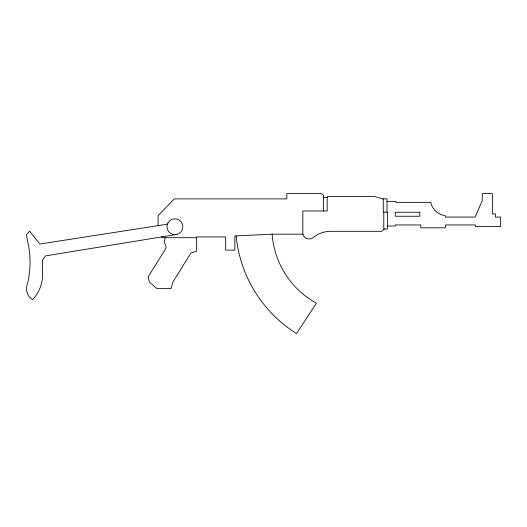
<?xml version="1.0" encoding="UTF-8"?>
<svg xmlns="http://www.w3.org/2000/svg" width="527" height="527" viewBox="0 0 527 527"><rect width="100%" height="100%" fill="white"/><g stroke="black" fill="none" stroke-linecap="round" stroke-linejoin="round"><path stroke-width="0.79" d="M196.643 237.69L165.129 237.69L164.2 242.894A5.145 5.145 0 0 1 165.228 249.548L148.166 276.721L149.293 281.938L157.02 288.644L170.985 288.644L173.04 281.761L190.958 252.953L196.643 251.234L196.643 236.913L225.681 236.913L225.681 250.134L234.858 250.134L234.858 235.964L272.149 234.179L302.834 234.179A6.469 6.469 0 0 0 313.222 237.558A27.272 27.272 0 0 1 330.594 231.313L381.779 231.313L384.407 229.008M302.834 234.179L302.834 210.978L327.181 210.978L327.181 197.612L327.577 196.571L374.572 196.571L383.254 198.877L386.996 198.877L386.996 212.144M176.808 234.436L45.5 255.905L42.601 259.969L42.601 274.738A35.731 35.731 0 0 1 32.516 299.613A12.846 12.846 0 0 1 27.615 283.269A91.296 91.296 0 0 0 27.615 241.208L26.35 234.746L29.624 231.188L39.782 244.041L167.474 224.159M323.38 197.612L327.181 197.612M386.996 201.367L396.073 201.367L396.073 202.368L430.75 202.368A16.726 16.726 0 0 0 445.308 215.569L445.308 217.071L475.143 217.071L482.238 200.675L482.238 193.593L492.37 193.593L492.37 213.883L495.413 213.883L495.413 217.071L500.65 217.071L500.65 226.498L475.354 226.498L475.354 224.95L445.473 224.95L445.473 227.796L420.724 227.796L420.724 224.95L395.283 224.95L395.283 225.991L387.497 225.991M161.203 236.985L165.129 237.69M383.801 212.144L383.801 229.008L387.497 229.008L387.497 212.144L383.254 212.144L383.254 198.877M323.38 210.978L323.38 195.214L321.022 193.455L286.846 193.455L286.846 198.896L174.292 198.896L158.093 215.642L158.093 225.622M272.149 234.179A85.861 85.861 0 0 0 316.431 303.216L296.536 333.545A129.78 129.78 0 0 1 236.155 235.964M168.041 222.783L167.25 224.7A7.931 7.931 0 0 0 174.911 234.686L176.967 234.416A7.931 7.931 0 0 0 181.202 221.92A7.931 7.931 0 0 0 168.041 222.783M419.835 212.249L395.237 212.249L395.237 216.241L419.835 216.241L419.835 212.249"/></g></svg>
